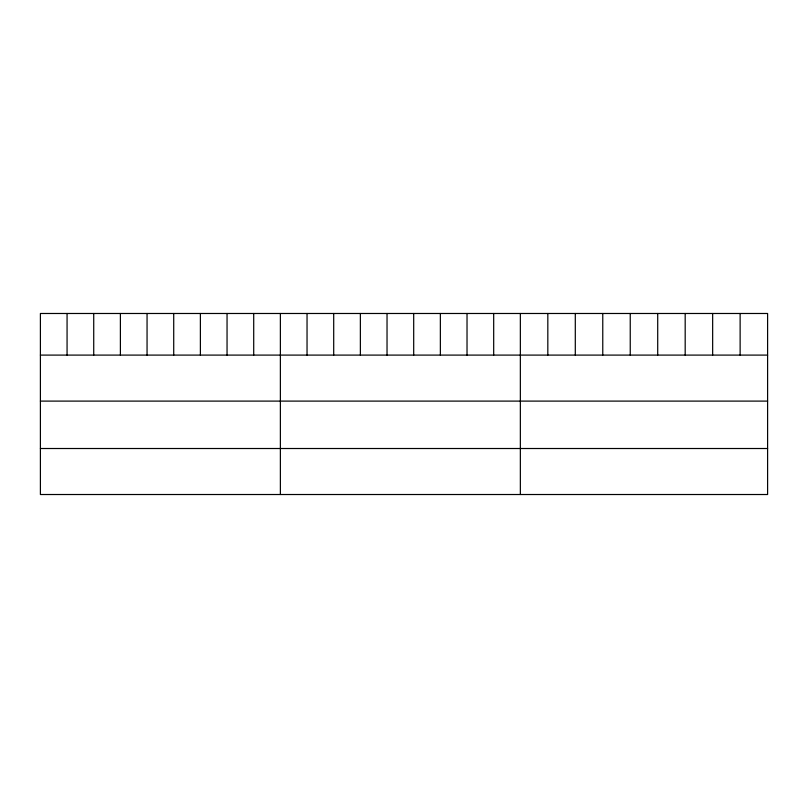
<?xml version="1.0" encoding="UTF-8"?>
<svg xmlns="http://www.w3.org/2000/svg" width="808" height="808" viewBox="0 0 808 808"><rect width="100%" height="100%" fill="white"/><g stroke="black" fill="none" stroke-linecap="round" stroke-linejoin="round"><path stroke-width="1.21" d="M767.6 355.096L767.6 494.516L40.4 494.516L40.4 313.484L767.6 313.484L767.6 355.096L40.4 355.096M40.4 401.101L767.6 401.101M40.4 448.511L767.6 448.511M740.128 313.484L740.128 355.096M712.656 313.484L712.656 355.096M685.184 313.484L685.184 355.096M657.712 313.484L657.712 355.096M630.24 313.484L630.24 355.096M602.768 313.484L602.768 355.096M575.296 313.484L575.296 355.096M547.824 313.484L547.824 355.096M520.352 313.484L520.352 494.516M493.688 313.484L493.688 355.096M467.024 313.484L467.024 355.096M440.36 313.484L440.36 355.096M413.696 313.484L413.696 355.096M387.032 313.484L387.032 355.096M360.368 313.484L360.368 355.096M333.704 313.484L333.704 355.096M307.04 313.484L307.04 355.096M280.376 313.484L280.376 494.516M253.712 313.484L253.712 355.096M227.048 313.484L227.048 355.096M200.384 313.484L200.384 355.096M173.72 313.484L173.72 355.096M147.056 313.484L147.056 355.096M120.392 313.484L120.392 355.096M93.728 313.484L93.728 355.096M67.064 313.484L67.064 355.096"/></g></svg>
